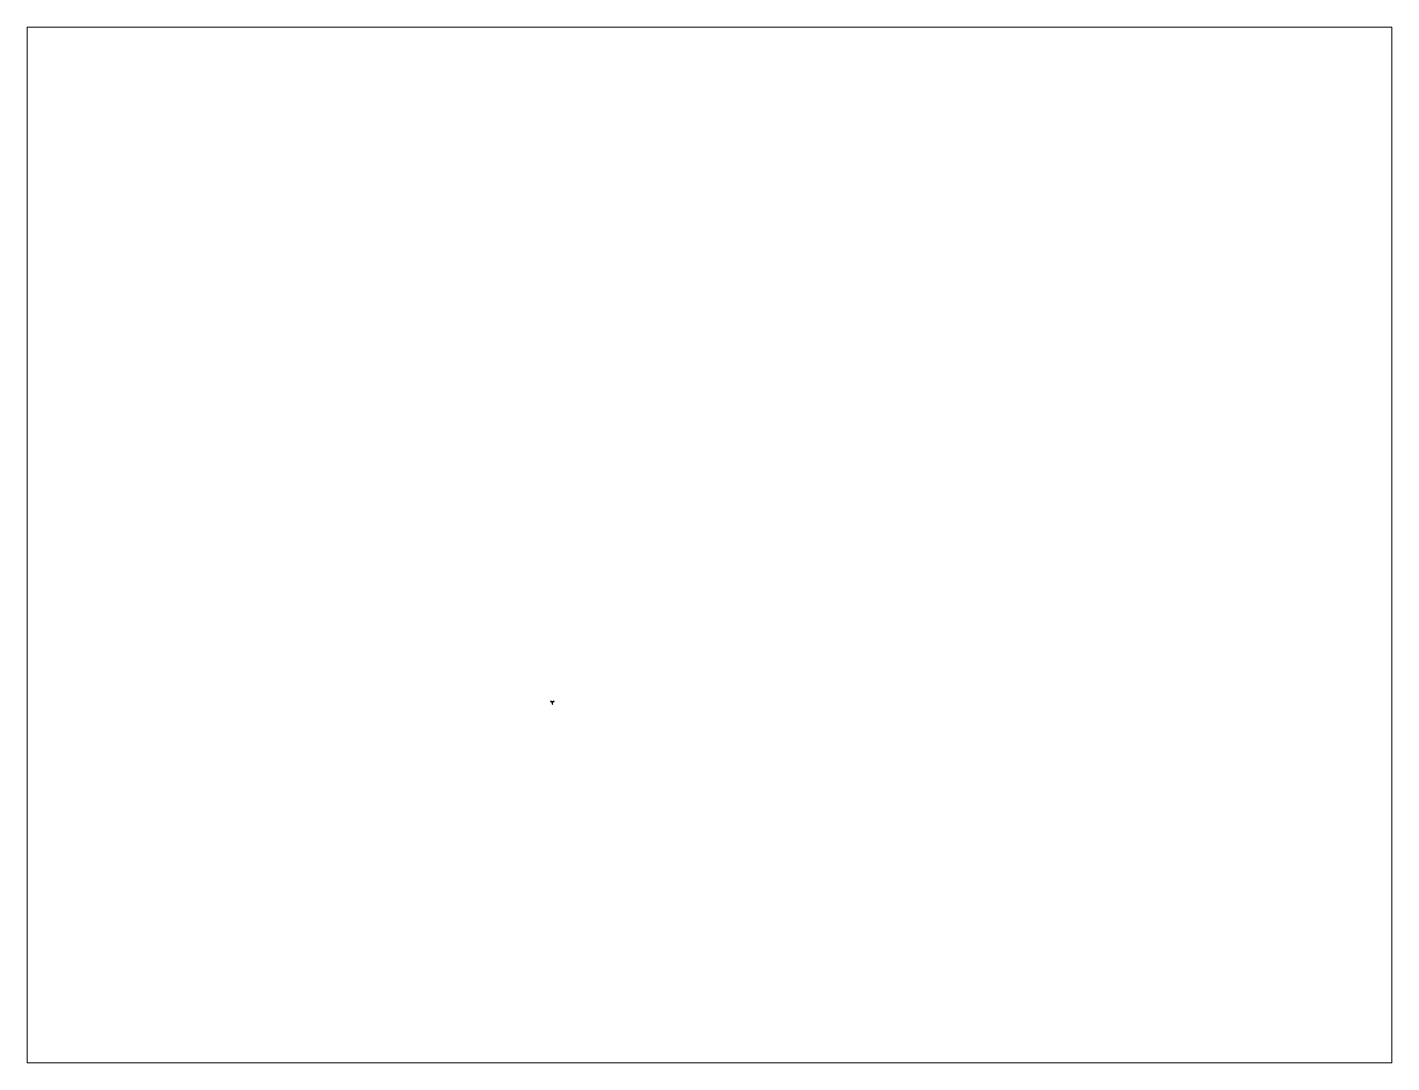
# Paper-space layout 'Layout2' of a CAD drawing. Extents: x 26 to 231, y 20 to 176.
# The model-space entities are those that its viewports show. They can reach past a viewport. Long polylines and large blocks are cut down to what shows.
import ezdxf

# ---------------------------------------------------------------- set-up
doc = ezdxf.new("R2010")
doc.units = 13
doc.layers.add('MAGNET', color=11, linetype='Continuous')

msp = doc.modelspace()

# ---------------------------------------------------------------- linework, layer by layer
at = {"layer": 'MAGNET'}
for points in [[(-470.6, -470), (-470.3, -469.5), (-474.6, -467), (-474.9, -467.5)], [(-469.8, -470.5), (-470.3, -470.5), (-470.3, -475.5), (-469.8, -475.5)], [(-469.7, -469.5), (-469.4, -470), (-465.1, -467.5), (-465.4, -467)]]:
    msp.add_lwpolyline(points, close=True, dxfattribs=at)

psp = doc.layouts.new('Layout2')

# ---------------------------------------------------------------- viewports
at = {"layer": '0', "view_target_point": (-10, -10)}
psp.add_viewport(center=(128.5, 97.5), size=(205.6, 156), view_center_point=(0, 0), view_height=3030, dxfattribs=at)

doc.saveas('drawing.dxf')
